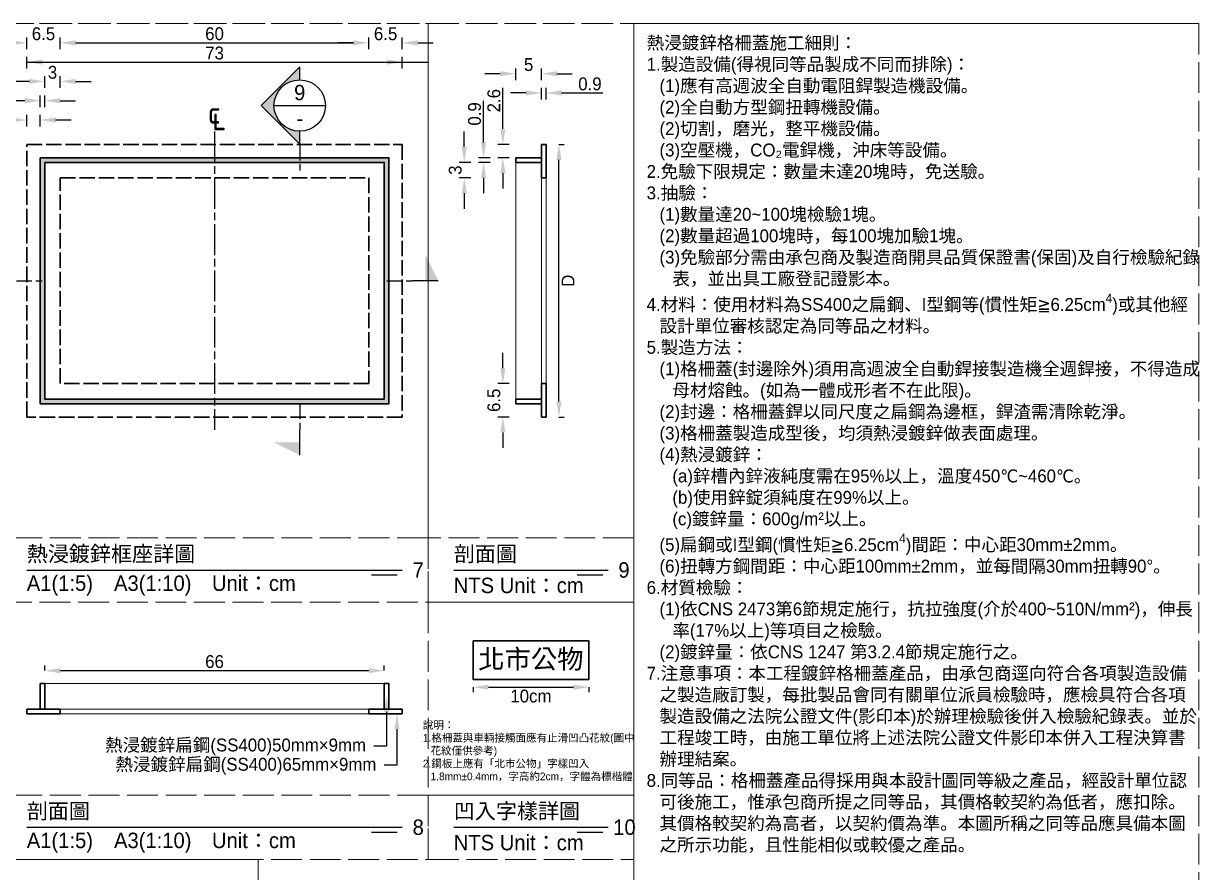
# Model space of a CAD drawing. Extents: x -2640 to 1802, y -2159 to 447.
# Drawn here: x -457 to 0.2, y -330.1 to 0 of the extents above; entities that cross this region are included whole.
import ezdxf
from ezdxf import colors
from ezdxf.entities.mleader import LeaderData, LeaderLine
from ezdxf.math import Vec2, Vec3

# ---------------------------------------------------------------- set-up
doc = ezdxf.new("R2010")
doc.units = 0
doc.header["$MEASUREMENT"] = 0
doc.linetypes.add('ACAD_ISO02W100', pattern=[15, 12, -3])
doc.linetypes.add('ACAD_ISO08W100', pattern=[36, 24, -3, 6, -3])
doc.layers.add('一、4.基本-隱藏', color=9, linetype='ACAD_ISO02W100', lineweight=20, plot=False)
doc.layers.add('三、1.文字-說明文字', color=2, linetype='Continuous')
doc.layers.add('三、3.文字-註解文字', color=2, linetype='Continuous')
doc.layers.add('二、1.繪圖-既有設施', color=8, linetype='Continuous', lineweight=20)
doc.layers.add('二、2.繪圖-施作項目', color=181, linetype='Continuous', lineweight=30)
doc.styles.add('既有名稱', font='kaiu.ttf', dxfattribs={"height": 4})
doc.styles.add('次圖名(詳圖)', font='MS PGothic.ttf', dxfattribs={"height": 6})
doc.styles.add('註解文字', font='MS PGothic.ttf', dxfattribs={"height": 4})
doc.styles.add('註解文字(詳圖)', font='MS PGothic.ttf', dxfattribs={"height": 5})
doc.dimstyles.new('註解文字(詳圖)', dxfattribs={"dimtxt": 5, "dimasz": 6, "dimexe": 2, "dimexo": 5, "dimgap": 1, "dimtad": 2, "dimzin": 0, "dimdsep": 46, "dimtxsty": '註解文字(詳圖)', "dimcen": 0.1, "dimclrd": 144, "dimclre": 144, "dimclrt": 256, "dimadec": 0, "dimazin": 0, "dimtfac": 1, "dimtofl": 0, "dimtmove": 0, "dimatfit": 3, "dimfxlon": 1, "dimtolj": 1, "dimtzin": 0, "dimlwd": -1, "dimlwe": -1, "dimarcsym": 1})

# ---------------------------------------------------------------- blocks, each defined once
blk = doc.blocks.new('*D30')
at = {"layer": 'Defpoints', "color": 0, "transparency": 16777216}
for p in [(-455.69, -7.5), (-455.69, -60), (-442.69, -60)]:
    blk.add_point(p, dxfattribs=at)
at = {"layer": '三、3.文字-註解文字', "color": 144, "transparency": 16777216}
for p, q in [((-461.69, -7.5), (-467.69, -7.5)), ((-455.69, -10), (-455.69, -5.5)), ((-442.69, -10), (-442.69, -5.5)), ((-436.69, -7.5), (-430.69, -7.5))]:
    blk.add_line(p, q, dxfattribs=at)
for points in [[(-461.69, -6.5), (-461.69, -8.5), (-455.69, -7.5)], [(-436.69, -6.5), (-436.69, -8.5), (-442.69, -7.5)]]:
    blk.add_solid(points, dxfattribs=at)
at = {"layer": '三、3.文字-註解文字', "transparency": 16777216, "insert": (-449.19, -4), "char_height": 5, "attachment_point": 5, "style": '註解文字(詳圖)'}
blk.add_mtext('\\A1;6.5', dxfattribs=at)
blk = doc.blocks.new('*D31')
at = {"layer": 'Defpoints', "color": 0, "transparency": 16777216}
for p in [(-322.69, -7.5), (-442.69, -60), (-322.69, -60)]:
    blk.add_point(p, dxfattribs=at)
at = {"layer": '三、3.文字-註解文字', "color": 144, "transparency": 16777216}
for p, q in [((-442.69, -10), (-442.69, -5.5)), ((-436.69, -7.5), (-328.69, -7.5)), ((-322.69, -10), (-322.69, -5.5))]:
    blk.add_line(p, q, dxfattribs=at)
for points in [[(-436.69, -6.5), (-436.69, -8.5), (-442.69, -7.5)], [(-328.69, -6.5), (-328.69, -8.5), (-322.69, -7.5)]]:
    blk.add_solid(points, dxfattribs=at)
at = {"layer": '三、3.文字-註解文字', "transparency": 16777216, "insert": (-382.69, -4), "char_height": 5, "attachment_point": 5, "style": '註解文字(詳圖)'}
blk.add_mtext('\\A1;60', dxfattribs=at)
blk = doc.blocks.new('*D32')
at = {"layer": 'Defpoints', "color": 0, "transparency": 16777216}
for p in [(-309.69, -7.5), (-322.69, -60), (-309.69, -60)]:
    blk.add_point(p, dxfattribs=at)
at = {"layer": '三、3.文字-註解文字', "color": 144, "transparency": 16777216}
for p, q in [((-328.69, -7.5), (-334.69, -7.5)), ((-322.69, -10), (-322.69, -5.5)), ((-309.69, -10), (-309.69, -5.5)), ((-303.69, -7.5), (-297.69, -7.5))]:
    blk.add_line(p, q, dxfattribs=at)
for points in [[(-328.69, -6.5), (-328.69, -8.5), (-322.69, -7.5)], [(-303.69, -6.5), (-303.69, -8.5), (-309.69, -7.5)]]:
    blk.add_solid(points, dxfattribs=at)
at = {"layer": '三、3.文字-註解文字', "transparency": 16777216, "insert": (-316.19, -4), "char_height": 5, "attachment_point": 5, "style": '註解文字(詳圖)'}
blk.add_mtext('\\A1;6.5', dxfattribs=at)
blk = doc.blocks.new('*D33')
at = {"layer": 'Defpoints', "color": 0, "transparency": 16777216}
for p in [(-309.69, -15), (-455.69, -47), (-309.69, -47)]:
    blk.add_point(p, dxfattribs=at)
at = {"layer": '三、3.文字-註解文字', "color": 144, "transparency": 16777216}
for p, q in [((-455.69, -17.5), (-455.69, -13)), ((-309.69, -17.5), (-309.69, -13)), ((-449.69, -15), (-315.69, -15))]:
    blk.add_line(p, q, dxfattribs=at)
for points in [[(-449.69, -14), (-449.69, -16), (-455.69, -15)], [(-315.69, -14), (-315.69, -16), (-309.69, -15)]]:
    blk.add_solid(points, dxfattribs=at)
at = {"layer": '三、3.文字-註解文字', "transparency": 16777216, "insert": (-382.69, -11.5), "char_height": 5, "attachment_point": 5, "style": '註解文字(詳圖)'}
blk.add_mtext('\\A1;73', dxfattribs=at)
blk = doc.blocks.new('*D34')
at = {"layer": 'Defpoints', "color": 0, "transparency": 16777216}
for p in [(-448.69, -22.5), (-448.69, -60), (-442.69, -60)]:
    blk.add_point(p, dxfattribs=at)
at = {"layer": '三、3.文字-註解文字', "color": 144, "transparency": 16777216}
for p, q in [((-454.69, -22.5), (-460.69, -22.5)), ((-448.69, -25), (-448.69, -20.5)), ((-442.69, -25), (-442.69, -20.5)), ((-436.69, -22.5), (-430.69, -22.5))]:
    blk.add_line(p, q, dxfattribs=at)
for points in [[(-454.69, -21.5), (-454.69, -23.5), (-448.69, -22.5)], [(-436.69, -21.5), (-436.69, -23.5), (-442.69, -22.5)]]:
    blk.add_solid(points, dxfattribs=at)
at = {"layer": '三、3.文字-註解文字', "transparency": 16777216, "insert": (-445.69, -19), "char_height": 5, "attachment_point": 5, "style": '註解文字(詳圖)'}
blk.add_mtext('\\A1;3', dxfattribs=at)
blk = doc.blocks.new('*D35')
at = {"layer": 'Defpoints', "color": 0, "transparency": 16777216}
for p in [(-450.49, -30), (-450.49, -54), (-448.69, -54)]:
    blk.add_point(p, dxfattribs=at)
at = {"layer": '三、3.文字-註解文字', "color": 144, "transparency": 16777216}
for p, q in [((-456.49, -30), (-472.59, -30)), ((-450.49, -32.5), (-450.49, -28)), ((-448.69, -32.5), (-448.69, -28)), ((-442.69, -30), (-436.69, -30))]:
    blk.add_line(p, q, dxfattribs=at)
for points in [[(-456.49, -29), (-456.49, -31), (-450.49, -30)], [(-442.69, -29), (-442.69, -31), (-448.69, -30)]]:
    blk.add_solid(points, dxfattribs=at)
at = {"layer": '三、3.文字-註解文字', "transparency": 16777216, "insert": (-467.54, -26.5), "char_height": 5, "attachment_point": 5, "style": '註解文字(詳圖)'}
blk.add_mtext('\\A1;0.9', dxfattribs=at)
blk = doc.blocks.new('*D36')
at = {"layer": 'Defpoints', "color": 0, "transparency": 16777216}
for p in [(-455.69, -37.5), (-455.69, -52.2), (-450.49, -52.2)]:
    blk.add_point(p, dxfattribs=at)
at = {"layer": '三、3.文字-註解文字', "color": 144, "transparency": 16777216}
for p, q in [((-455.69, -40), (-455.69, -35.5)), ((-450.49, -40), (-450.49, -35.5)), ((-461.69, -37.5), (-477.68, -37.5)), ((-444.49, -37.5), (-438.49, -37.5))]:
    blk.add_line(p, q, dxfattribs=at)
for points in [[(-461.69, -36.5), (-461.69, -38.5), (-455.69, -37.5)], [(-444.49, -36.5), (-444.49, -38.5), (-450.49, -37.5)]]:
    blk.add_solid(points, dxfattribs=at)
at = {"layer": '三、3.文字-註解文字', "transparency": 16777216, "insert": (-472.68, -34), "char_height": 5, "attachment_point": 5, "style": '註解文字(詳圖)'}
blk.add_mtext('\\A1;2.6', dxfattribs=at)
blk = doc.blocks.new('*D37')
at = {"layer": 'Defpoints', "color": 0, "transparency": 16777216}
for p in [(-270.59, -47), (-255.59, -47), (-255.59, -52.2)]:
    blk.add_point(p, dxfattribs=at)
at = {"layer": '三、3.文字-註解文字', "color": 144, "transparency": 16777216}
for p, q in [((-270.59, -41), (-270.59, -25.02)), ((-268.09, -47), (-272.59, -47)), ((-268.09, -52.2), (-272.59, -52.2)), ((-270.59, -58.2), (-270.59, -64.2))]:
    blk.add_line(p, q, dxfattribs=at)
for points in [[(-271.59, -41), (-269.59, -41), (-270.59, -47)], [(-271.59, -58.2), (-269.59, -58.2), (-270.59, -52.2)]]:
    blk.add_solid(points, dxfattribs=at)
at = {"layer": '三、3.文字-註解文字', "transparency": 16777216, "insert": (-274.09, -30.01), "char_height": 5, "attachment_point": 5, "rotation": 90, "style": '註解文字(詳圖)'}
blk.add_mtext('\\A1;2.6', dxfattribs=at)
blk = doc.blocks.new('*D38')
at = {"layer": 'Defpoints', "color": 0, "transparency": 16777216}
for p in [(-278.09, -52.2), (-265.59, -52.2), (-265.59, -54)]:
    blk.add_point(p, dxfattribs=at)
at = {"layer": '三、3.文字-註解文字', "color": 144, "transparency": 16777216}
for p, q in [((-278.09, -46.2), (-278.09, -30.1)), ((-275.59, -52.2), (-280.09, -52.2)), ((-275.59, -54), (-280.09, -54)), ((-278.09, -60), (-278.09, -66))]:
    blk.add_line(p, q, dxfattribs=at)
for points in [[(-279.09, -46.2), (-277.09, -46.2), (-278.09, -52.2)], [(-279.09, -60), (-277.09, -60), (-278.09, -54)]]:
    blk.add_solid(points, dxfattribs=at)
at = {"layer": '三、3.文字-註解文字', "transparency": 16777216, "insert": (-281.59, -35.15), "char_height": 5, "attachment_point": 5, "rotation": 90, "style": '註解文字(詳圖)'}
blk.add_mtext('\\A1;0.9', dxfattribs=at)
blk = doc.blocks.new('*D39')
at = {"layer": 'Defpoints', "color": 0, "transparency": 16777216}
for p in [(-285.59, -54), (-255.59, -54), (-255.59, -60)]:
    blk.add_point(p, dxfattribs=at)
at = {"layer": '三、3.文字-註解文字', "color": 144, "transparency": 16777216}
for p, q in [((-285.59, -48), (-285.59, -42)), ((-283.09, -54), (-287.59, -54)), ((-283.09, -60), (-287.59, -60)), ((-285.59, -66), (-285.59, -72))]:
    blk.add_line(p, q, dxfattribs=at)
for points in [[(-286.59, -48), (-284.59, -48), (-285.59, -54)], [(-286.59, -66), (-284.59, -66), (-285.59, -60)]]:
    blk.add_solid(points, dxfattribs=at)
at = {"layer": '三、3.文字-註解文字', "transparency": 16777216, "insert": (-289.09, -57), "char_height": 5, "attachment_point": 5, "rotation": 90, "style": '註解文字(詳圖)'}
blk.add_mtext('\\A1;3', dxfattribs=at)
blk = doc.blocks.new('*D40')
at = {"layer": 'Defpoints', "color": 0, "transparency": 16777216}
for p in [(-253.79, -27), (-255.59, -47), (-253.79, -47)]:
    blk.add_point(p, dxfattribs=at)
at = {"layer": '三、3.文字-註解文字', "color": 144, "transparency": 16777216}
for p, q in [((-261.59, -27), (-267.59, -27)), ((-255.59, -29.5), (-255.59, -25)), ((-253.79, -29.5), (-253.79, -25)), ((-247.79, -27), (-231.7, -27))]:
    blk.add_line(p, q, dxfattribs=at)
for points in [[(-261.59, -26), (-261.59, -28), (-255.59, -27)], [(-247.79, -26), (-247.79, -28), (-253.79, -27)]]:
    blk.add_solid(points, dxfattribs=at)
at = {"layer": '三、3.文字-註解文字', "transparency": 16777216, "insert": (-236.74, -23.5), "char_height": 5, "attachment_point": 5, "style": '註解文字(詳圖)'}
blk.add_mtext('\\A1;0.9', dxfattribs=at)
blk = doc.blocks.new('*D41')
at = {"layer": 'Defpoints', "color": 0, "transparency": 16777216}
for p in [(-255.59, -19.5), (-265.59, -52.2), (-255.59, -52.2)]:
    blk.add_point(p, dxfattribs=at)
at = {"layer": '三、3.文字-註解文字', "color": 144, "transparency": 16777216}
for p, q in [((-265.59, -22), (-265.59, -17.5)), ((-255.59, -22), (-255.59, -17.5)), ((-271.59, -19.5), (-277.59, -19.5)), ((-249.59, -19.5), (-243.59, -19.5))]:
    blk.add_line(p, q, dxfattribs=at)
for points in [[(-271.59, -18.5), (-271.59, -20.5), (-265.59, -19.5)], [(-249.59, -18.5), (-249.59, -20.5), (-255.59, -19.5)]]:
    blk.add_solid(points, dxfattribs=at)
at = {"layer": '三、3.文字-註解文字', "transparency": 16777216, "insert": (-260.59, -16), "char_height": 5, "attachment_point": 5, "style": '註解文字(詳圖)'}
blk.add_mtext('\\A1;5', dxfattribs=at)
blk = doc.blocks.new('*D42')
at = {"layer": 'Defpoints', "color": 0, "transparency": 16777216}
for p in [(-255.59, -140), (-270.59, -153), (-255.59, -153)]:
    blk.add_point(p, dxfattribs=at)
at = {"layer": '三、3.文字-註解文字', "color": 144, "transparency": 16777216}
for p, q in [((-270.59, -134), (-270.59, -128)), ((-268.09, -140), (-272.59, -140)), ((-268.09, -153), (-272.59, -153)), ((-270.59, -159), (-270.59, -165))]:
    blk.add_line(p, q, dxfattribs=at)
for points in [[(-271.59, -134), (-269.59, -134), (-270.59, -140)], [(-271.59, -159), (-269.59, -159), (-270.59, -153)]]:
    blk.add_solid(points, dxfattribs=at)
at = {"layer": '三、3.文字-註解文字', "transparency": 16777216, "insert": (-274.09, -146.5), "char_height": 5, "attachment_point": 5, "rotation": 90, "style": '註解文字(詳圖)'}
blk.add_mtext('\\A1;6.5', dxfattribs=at)
blk = doc.blocks.new('*D43')
at = {"layer": 'Defpoints', "color": 0, "transparency": 16777216}
for p in [(-253.79, -47), (-248.79, -47), (-253.79, -153)]:
    blk.add_point(p, dxfattribs=at)
at = {"layer": '三、3.文字-註解文字', "color": 144, "transparency": 16777216}
for p, q in [((-248.79, -47), (-246.79, -47)), ((-248.79, -147), (-248.79, -53)), ((-248.79, -153), (-246.79, -153))]:
    blk.add_line(p, q, dxfattribs=at)
for points in [[(-249.79, -53), (-247.79, -53), (-248.79, -47)], [(-249.79, -147), (-247.79, -147), (-248.79, -153)]]:
    blk.add_solid(points, dxfattribs=at)
at = {"layer": '三、3.文字-註解文字', "transparency": 16777216, "insert": (-245.29, -100), "char_height": 5, "attachment_point": 5, "rotation": 90, "style": '註解文字(詳圖)'}
blk.add_mtext('\\A1;D', dxfattribs=at)
blk = doc.blocks.new('*D44')
at = {"layer": 'Defpoints', "color": 0, "transparency": 16777216}
for p in [(-316.69, -251.6), (-448.69, -256.6), (-316.69, -256.6)]:
    blk.add_point(p, dxfattribs=at)
at = {"layer": '三、3.文字-註解文字', "color": 144, "transparency": 16777216}
for p, q in [((-448.69, -251.6), (-448.69, -249.6)), ((-316.69, -251.6), (-316.69, -249.6)), ((-442.69, -251.6), (-322.69, -251.6))]:
    blk.add_line(p, q, dxfattribs=at)
for points in [[(-442.69, -250.6), (-442.69, -252.6), (-448.69, -251.6)], [(-322.69, -250.6), (-322.69, -252.6), (-316.69, -251.6)]]:
    blk.add_solid(points, dxfattribs=at)
at = {"layer": '三、3.文字-註解文字', "transparency": 16777216, "insert": (-382.69, -248.1), "char_height": 5, "attachment_point": 5, "style": '註解文字(詳圖)'}
blk.add_mtext('\\A1;66', dxfattribs=at)
blk = doc.blocks.new('*D45')
at = {"layer": 'Defpoints', "color": 0, "transparency": 16777216}
for p in [(-282.19, -255), (-237.19, -255), (-237.19, -258.01)]:
    blk.add_point(p, dxfattribs=at)
at = {"layer": '三、3.文字-註解文字', "color": 144, "transparency": 16777216}
for p, q in [((-282.19, -258.01), (-282.19, -260.01)), ((-276.19, -258.01), (-243.19, -258.01)), ((-237.19, -258.01), (-237.19, -260.01))]:
    blk.add_line(p, q, dxfattribs=at)
for points in [[(-276.19, -257.01), (-276.19, -259.01), (-282.19, -258.01)], [(-243.19, -257.01), (-243.19, -259.01), (-237.19, -258.01)]]:
    blk.add_solid(points, dxfattribs=at)
at = {"layer": '三、3.文字-註解文字', "transparency": 16777216, "insert": (-259.69, -261.51), "char_height": 5, "attachment_point": 5, "style": '註解文字(詳圖)'}
blk.add_mtext('\\A1;10cm', dxfattribs=at)

msp = doc.modelspace()

# ---------------------------------------------------------------- hatches: boundary and pattern name
at = {"layer": '三、3.文字-註解文字'}
h = msp.add_hatch(color=256, dxfattribs=at)
h.dxf.hatch_style = 1
h.paths.add_polyline_path([(-349.584, -16.893), (-364.584, -31.893), (-349.584, -46.893), (-349.584, -41.893, -0.4142136), (-359.584, -31.893, -0.4142136), (-349.584, -21.893)])
h = msp.add_hatch(color=256, dxfattribs=at)
h.dxf.hatch_style = 1
h.paths.add_polyline_path([(-300.693, -90), (-295.693, -100), (-300.693, -100)])
h = msp.add_hatch(color=256, dxfattribs=at)
h.dxf.hatch_style = 1
h.paths.add_polyline_path([(-359.584, -162.8), (-349.584, -167.8), (-349.584, -162.8)])
at = {"layer": '二、2.繪圖-施作項目'}
h = msp.add_hatch(color=256, dxfattribs=at)
h.dxf.hatch_style = 1
h.paths.add_polyline_path([(-450.493, -52.2), (-450.493, -147.8), (-314.893, -147.8), (-314.893, -52.2)])
h.paths.add_polyline_path([(-448.693, -54), (-316.693, -54), (-316.693, -146), (-448.693, -146)], flags=16)
h.paths.add_polyline_path([(-442.693, -60), (-322.693, -60), (-322.693, -140), (-442.693, -140)], flags=0)

# ---------------------------------------------------------------- linework, layer by layer
at = {"layer": '一、4.基本-隱藏'}
for points in [[(-780, 0), (0, 0), (0, -507), (-780, -507)], [(-465.693, 0), (-299.693, 0), (-299.693, -200), (-465.693, -200)], [(-299.693, 0), (-219.693, 0), (-219.693, -200), (-299.693, -200)], [(-219.693, 0), (0, 0), (0, -367.326), (-219.693, -367.326)], [(-465.693, -225), (-299.693, -225), (-299.693, -200), (-465.693, -200)], [(-299.693, -225), (-219.693, -225), (-219.693, -200), (-299.693, -200)], [(-465.693, -225), (-299.693, -225), (-299.693, -300), (-465.693, -300)], [(-219.693, -225), (-299.693, -225), (-299.693, -300), (-219.693, -300)], [(-465.693, -325), (-299.693, -325), (-299.693, -300), (-465.693, -300)], [(-219.693, -300), (-299.693, -300), (-299.693, -325), (-219.693, -325)], [(-545.693, -325), (-365.693, -325), (-365.693, -482), (-545.693, -482)]]:
    msp.add_lwpolyline(points, close=True, dxfattribs=at)
at = {"layer": '三、3.文字-註解文字'}
for points in [[(-455.693, -15), (-299.693, -15)], [(-349.584, -21.893), (-349.584, -16.893), (-364.584, -31.893), (-349.584, -46.893), (-349.584, -41.893)], [(-359.584, -31.893), (-339.584, -31.893)], [(-295.693, -100), (-305.693, -100)], [(-349.584, -167.8), (-349.584, -157.8)], [(-455.693, -212.5), (-309.693, -212.5)], [(-311.693, -214.5), (-321.693, -214.5)], [(-289.693, -212.5), (-229.693, -212.5)], [(-231.693, -214.5), (-241.693, -214.5)], [(-455.693, -312.5), (-309.693, -312.5)], [(-311.693, -314.5), (-321.693, -314.5)], [(-289.693, -312.5), (-229.693, -312.5)], [(-231.693, -314.5), (-241.693, -314.5)]]:
    msp.add_lwpolyline(points, dxfattribs=at)
at = {"layer": '三、3.文字-註解文字', "linetype": 'ACAD_ISO08W100', "ltscale": 0.5}
msp.add_lwpolyline([(-382.693, -42), (-382.693, -158)], dxfattribs=at)
at = {"layer": '三、3.文字-註解文字', "linetype": 'ACAD_ISO02W100', "ltscale": 0.5}
for points in [[(-349.584, -47.2), (-349.584, -57.2)], [(-459.693, -100), (-449.693, -100)], [(-315.693, -100), (-305.693, -100)], [(-349.584, -147.8), (-349.584, -157.8)]]:
    msp.add_lwpolyline(points, dxfattribs=at)
at = {"layer": '三、3.文字-註解文字'}
msp.add_circle((-349.584, -31.893), 10, dxfattribs=at)
at = {"layer": '二、1.繪圖-既有設施'}
for points in [[(-265.593, -54), (-265.593, -146)], [(-255.593, -60), (-255.593, -140)], [(-253.793, -60), (-253.793, -140)], [(-448.693, -256.6), (-316.693, -256.6)], [(-442.693, -266.6), (-322.693, -266.6)], [(-442.693, -268.4), (-322.693, -268.4)]]:
    msp.add_lwpolyline(points, dxfattribs=at)
at = {"layer": '二、2.繪圖-施作項目', "linetype": 'ACAD_ISO02W100', "ltscale": 0.5}
for points in [[(-455.693, -47), (-309.693, -47), (-309.693, -153), (-455.693, -153)], [(-442.693, -60), (-322.693, -60), (-322.693, -140), (-442.693, -140)]]:
    msp.add_lwpolyline(points, close=True, dxfattribs=at)
at = {"layer": '二、2.繪圖-施作項目'}
for points in [[(-255.593, -47), (-253.793, -47)], [(-255.593, -47), (-255.593, -60)], [(-253.793, -47), (-253.793, -60)], [(-265.593, -52.2), (-255.593, -52.2)], [(-265.593, -52.2), (-265.593, -54)], [(-265.593, -54), (-255.593, -54)], [(-255.593, -60), (-253.793, -60)], [(-255.593, -140), (-253.793, -140)], [(-255.593, -140), (-255.593, -153)], [(-253.793, -140), (-253.793, -153)], [(-265.593, -146), (-255.593, -146)], [(-265.593, -146), (-265.593, -147.8)], [(-265.593, -147.8), (-255.593, -147.8)], [(-255.593, -153), (-253.793, -153)], [(-450.493, -256.6), (-450.493, -266.6)], [(-450.493, -256.6), (-448.693, -256.6)], [(-448.693, -256.6), (-448.693, -266.6)], [(-316.693, -256.6), (-316.693, -266.6)], [(-316.693, -256.6), (-314.893, -256.6)], [(-314.893, -256.6), (-314.893, -266.6)], [(-455.693, -266.6), (-455.693, -268.4)], [(-455.693, -266.6), (-442.693, -266.6)], [(-455.693, -268.4), (-442.693, -268.4)], [(-442.693, -266.6), (-442.693, -268.4)], [(-322.693, -266.6), (-322.693, -268.4)], [(-322.693, -266.6), (-309.693, -266.6)], [(-322.693, -268.4), (-309.693, -268.4)], [(-309.693, -266.6), (-309.693, -268.4)]]:
    msp.add_lwpolyline(points, dxfattribs=at)
for points in [[(-450.493, -52.2), (-314.893, -52.2), (-314.893, -147.8), (-450.493, -147.8)], [(-448.693, -54), (-316.693, -54), (-316.693, -146), (-448.693, -146)], [(-282.193, -240), (-237.193, -240), (-237.193, -255), (-282.193, -255)]]:
    msp.add_lwpolyline(points, close=True, dxfattribs=at)

# ---------------------------------------------------------------- texts
at = {"layer": '三、1.文字-說明文字', "attachment_point": 1}
for s, width, insert, char_height, style in [('\\A1;{\\fMS PGothic|b0|i0|c128|p34;熱浸鍍鋅格柵蓋施工細則：\\P\\pi-5,l5;1.製造設備(得視同等品製成不同而排除)：\\P\\pl10;(1)應有高週波全自動電阻銲製造機設備。\\P(2)全自動方型鋼扭轉機設備。\\P(2)切割，磨光，整平機設備。\\P(3)空壓機，CO₂電銲機，沖床等設備。\\P\\pl5;2.免驗下限規定：數量未達20塊時，免送驗。\\P\\pi0,l0;3.抽驗：\\P\\pi-5,l10;(1)數量達20~100塊檢驗1塊。\\P\\pi-10,l15;(2)數量超過100塊時，每100塊加驗1塊。\\P\\pi-5,l10;(3)免驗部分需由承包商及製造商開具品質保證書(保固)及自行檢驗紀錄表，並出具工廠登記證影本。\\P\\pl5;4.材料：使用材料為SS400之扁鋼、I型鋼等(慣性矩≧6.25cm\\H0.7x;\\S4^ ;\\H1.42857x;)或其他經設計單位審核認定為同等品之材料。\\P\\pi0,l0;5.製造方法：\\P\\pi-5,l10;(1)格柵蓋(封邊除外)須用高週波全自動銲接製造機全週銲接，不得造成母材熔蝕。(如為一體成形者不在此限)。\\P(2)封邊：格柵蓋銲以同尺度之扁鋼為邊框，銲渣需清除乾淨。\\P(3)格柵蓋製造成型後，均須熱浸鍍鋅做表面處理。\\P\\pi5,l0;(4)熱浸鍍鋅：\\P\\pi-5,l15;(a)鋅槽\\fPMingLiU|b0|i0|c136|p18;內\\fMS PGothic|b0|i0|c128|p34;鋅液純度需在95%以上，溫度450℃~460℃。\\P(b)使用鋅錠須純度在99%以上。\\P(c)鍍鋅量：600g/m²以上。\\P\\pl10;(5)扁鋼或I型鋼(慣性矩≧6.25cm\\H0.7x;\\S4^ ;\\H1.42857x;)間距：中心距30mm±2mm。\\P(6)扭轉方鋼間距：中心距100mm±2mm，並每間隔30mm扭轉90°。\\P\\pi0,l0;6.材質檢驗：\\P\\pi-5,l10;(1)依CNS 2473第6節規定施行，抗拉強度(介於400~510N/mm²)，伸長率(17%以上)等項目之檢驗。\\P(2)鍍鋅量：依CNS 1247 第3.2.4節規定施行之。\\P\\pl5;7.注意事項：本工程鍍鋅格柵蓋\\fPMingLiU|b0|i0|c136|p18;產\\fMS PGothic|b0|i0|c128|p34;品，由承包商逕向符合各項製造設備之製造廠訂製，每批製品會同有關單位派員檢驗時，應檢具符合各項製造設備之法院公證文件(影印本)於辦理檢驗後併入檢驗紀錄表。並於工程竣工時，由施工單位將上述法院公證文件影印本併入工程決算書辦理結案。\\P8.同等品：格柵蓋\\fPMingLiU|b0|i0|c136|p18;產\\fMS PGothic|b0|i0|c128|p34;品得採用與本設計圖同等級之\\fPMingLiU|b0|i0|c136|p18;產\\fMS PGothic|b0|i0|c128|p34;品，經設計單位認可後施工，惟承包商所提之同等品，其價格較契約為低者，應扣除。其價格較契約為高者，以契約價為準。本圖所稱之同等品應具備本圖之所示功能，且性能相似或較優之\\fPMingLiU|b0|i0|c136|p18;產\\fMS PGothic|b0|i0|c128|p34;品。}', 214.70602, (-214.693, -5), 5, '次圖名(詳圖)'), ('{\\fPMingLiU|b0|i0|c136|p18;說\\fMS PGothic|b0|i0|c128|p34;明：\\P\\pi-3,l3;1.格柵蓋與車輛接觸面應有止滑凹凸花紋(圖中花紋僅供參考)\\P2.鋼板上應有「北市公物」字樣凹入1.8mm±0.4mm，字高約2cm，字體為標楷體}', 83.36188, (-301.689, -271.215), 3, '註解文字')]:
    msp.add_mtext_dynamic_manual_height_columns(s, width=width, gutter_width=30, heights=[0], dxfattribs=dict(at, insert=insert, char_height=char_height, style=style))
at = {"layer": '三、3.文字-註解文字'}
for s, width, gutter_width, heights, insert, char_height, attachment_point, style in [('9', 6.60394, 25, [0], (-349.584, -26.893), 6, 5, '註解文字(詳圖)'), ('{\\fMS PGothic|b0|i0|c128|p34;℄}', 4.50432, 30, [11], (-382.693, -36), 10, 5, '次圖名(詳圖)'), ('-', 6.60394, 25, [0], (-349.584, -36.893), 6, 5, '註解文字(詳圖)'), ('{\\fMS PGothic|b0|i0|c128|p34;熱浸鍍鋅框座詳圖}', 109.33936, 15, [0], (-455.693, -206.5), 6, 4, '次圖名(詳圖)'), ('剖面圖', 30.14945, 15, [0], (-289.693, -206.5), 6, 4, '次圖名(詳圖)'), ('7', 3, 15, [0], (-305.693, -212.5), 6, 4, '次圖名(詳圖)'), ('9', 3, 15, [0], (-225.693, -212.5), 6, 4, '次圖名(詳圖)'), ('{\\fMS PGothic|b0|i0|c128|p34;A1(1:}5{\\fMS PGothic|b0|i0|c128|p34;)\u3000A3(1:}1{\\fMS PGothic|b0|i0|c128|p34;0)^IUnit：cm}', 136.03259, 15, [0], (-455.693, -218.5), 6, 4, '次圖名(詳圖)'), ('NTS{\\fMS PGothic|b0|i0|c128|p34; Unit：cm}', 93.26158, 15, [0], (-289.693, -218.5), 6, 4, '次圖名(詳圖)'), ('剖面圖', 109.33936, 15, [0], (-455.693, -306.5), 6, 4, '次圖名(詳圖)'), ('凹入字樣詳{\\fMS PGothic|b0|i0|c128|p34;圖}', 51.13853, 15, [0], (-289.693, -306.5), 6, 4, '次圖名(詳圖)'), ('8', 3, 15, [0], (-305.693, -312.5), 6, 4, '次圖名(詳圖)'), ('10', 3, 15, [0], (-227.693, -312.5), 6, 4, '次圖名(詳圖)'), ('{\\fMS PGothic|b0|i0|c128|p34;A1(1:}5{\\fMS PGothic|b0|i0|c128|p34;)\u3000A3(1:}1{\\fMS PGothic|b0|i0|c128|p34;0)^IUnit：cm}', 136.03259, 15, [0], (-455.693, -318.5), 6, 4, '次圖名(詳圖)'), ('NTS{\\fMS PGothic|b0|i0|c128|p34; Unit：cm}', 93.26158, 15, [0], (-289.693, -318.5), 6, 4, '次圖名(詳圖)')]:
    msp.add_mtext_dynamic_manual_height_columns(s, width=width, gutter_width=gutter_width, heights=heights, dxfattribs=dict(at, insert=insert, char_height=char_height, attachment_point=attachment_point, style=style))
at = {"layer": '二、2.繪圖-施作項目', "insert": (-259.693, -247.5), "char_height": 7.5, "attachment_point": 5, "style": '既有名稱'}
msp.add_mtext_dynamic_manual_height_columns('北市公物', width=52.10608, gutter_width=45, heights=[0], dxfattribs=at)

# ---------------------------------------------------------------- dimensions: what is measured, and where the dimension line sits
at = {"layer": '三、3.文字-註解文字'}
for base, p1, p2, text, picture, middle in [((-455.693, -7.5), (-442.693, -60), (-455.693, -60), '6.5', '*D30', (-449.193, -4)), ((-322.693, -7.5), (-442.693, -60), (-322.693, -60), '60', '*D31', (-382.693, -4)), ((-309.693, -7.5), (-322.693, -60), (-309.693, -60), '6.5', '*D32', (-316.193, -4)), ((-309.693, -15), (-455.693, -47), (-309.693, -47), '73', '*D33', (-382.693, -11.5)), ((-255.593, -19.5), (-265.593, -52.2), (-255.593, -52.2), '5', '*D41', (-260.593, -16)), ((-448.693, -22.5), (-442.693, -60), (-448.693, -60), '3', '*D34', (-445.693, -19)), ((-253.793, -27), (-255.593, -47), (-253.793, -47), '0.9', '*D40', (-236.745, -23.5)), ((-450.493, -30), (-448.693, -54), (-450.493, -54), '0.9', '*D35', (-467.542, -26.5)), ((-455.693, -37.5), (-450.493, -52.2), (-455.693, -52.2), '2.6', '*D36', (-472.685, -34)), ((-316.693, -251.6), (-448.693, -256.6), (-316.693, -256.6), '66', '*D44', (-382.693, -248.1)), ((-237.193, -258.012), (-282.193, -255), (-237.193, -255), '10cm', '*D45', (-259.693, -261.512))]:
    dim = msp.add_linear_dim(base=base, p1=p1, p2=p2, text=text, dimstyle='註解文字(詳圖)', dxfattribs=at)
    dim.commit()
    dim.dimension.update_dxf_attribs({"geometry": picture, "text_midpoint": middle})
for base, p1, p2, text, picture, middle in [((-270.593, -47), (-255.593, -52.2), (-255.593, -47), '2.6', '*D37', (-274.093, -30.009)), ((-278.093, -52.2), (-265.593, -54), (-265.593, -52.2), '0.9', '*D38', (-281.593, -35.152)), ((-285.593, -54), (-255.593, -60), (-255.593, -54), '3', '*D39', (-289.093, -57)), ((-248.793, -47), (-253.793, -153), (-253.793, -47), 'D', '*D43', (-245.293, -100)), ((-270.593, -153), (-255.593, -140), (-255.593, -153), '6.5', '*D42', (-274.093, -146.5))]:
    dim = msp.add_linear_dim(base=base, p1=p1, p2=p2, angle=90, text=text, dimstyle='註解文字(詳圖)', dxfattribs=at)
    dim.commit()
    dim.dimension.update_dxf_attribs({"geometry": picture, "text_midpoint": middle})

# ---------------------------------------------------------------- leaders
ml = msp.add_multileader_mtext('Standard', dxfattribs=at)
ml.set_content('熱浸鍍鋅扁鋼(SS400)50mm×9mm', color=256, style='註解文字(詳圖)')
ml.set_leader_properties(color=144, linetype='ByLayer', lineweight=-1)
ml.build(insert=Vec2(0, 0))
ml.multileader.update_dxf_attribs({"dogleg_length": 5, "arrow_head_size": 6})
ctx = ml.context
ctx.base_point, ctx.char_height, ctx.arrow_head_size, ctx.landing_gap_size, ctx.plane_origin = Vec3(-433.157, -280.9), 5, 6, 3, Vec3(-315.793, -261.6)
ctx.text_align_type = 2
notes = []
notes.append((ctx, [(1, (1, 1, 0), (-315.793, -280.9), (-1, 0), 5, [(0, [(-315.793, -261.6)], 0, [])])]))
ctx.mtext.insert, ctx.mtext.alignment, ctx.mtext.flow_direction = Vec3(-323.793, -278.002), 3, 5
ml = msp.add_multileader_mtext('Standard', dxfattribs=at)
ml.set_content('{\\fMS PGothic|b0|i0|c128|p34;熱浸鍍鋅扁鋼(SS400)}65{\\fMS PGothic|b0|i0|c128|p34;mm×9mm}', color=256, style='註解文字(詳圖)')
ml.set_leader_properties(color=144, linetype='ByLayer', lineweight=-1)
ml.build(insert=Vec2(0, 0))
ml.multileader.update_dxf_attribs({"dogleg_length": 5, "arrow_head_size": 6})
ctx = ml.context
ctx.base_point, ctx.char_height, ctx.arrow_head_size, ctx.landing_gap_size, ctx.plane_origin = Vec3(-429.134, -288.4), 5, 6, 3, Vec3(-311.771, -268.4)
ctx.text_align_type = 2
notes.append((ctx, [(1, (1, 1, 0), (-311.771, -288.4), (-1, 0), 5, [(0, [(-311.771, -268.4)], 0, [])])]))
ctx.mtext.insert, ctx.mtext.alignment, ctx.mtext.flow_direction = Vec3(-319.771, -285.502), 3, 5
for ctx, leaders in notes:
    for number, flags, end, landing, length, lines in leaders:
        leader = LeaderData()
        leader.index, (leader.has_last_leader_line, leader.has_dogleg_vector, leader.attachment_direction) = number, flags
        leader.last_leader_point, leader.dogleg_vector, leader.dogleg_length = Vec3(end), Vec3(landing), length
        for number, points, colour, breaks in lines:
            line = LeaderLine()
            line.index, line.vertices, line.color, line.breaks = number, Vec3.list(points), colors.encode_raw_color(colour), breaks
            leader.lines.append(line)
        ctx.leaders.append(leader)

doc.saveas('drawing.dxf')
